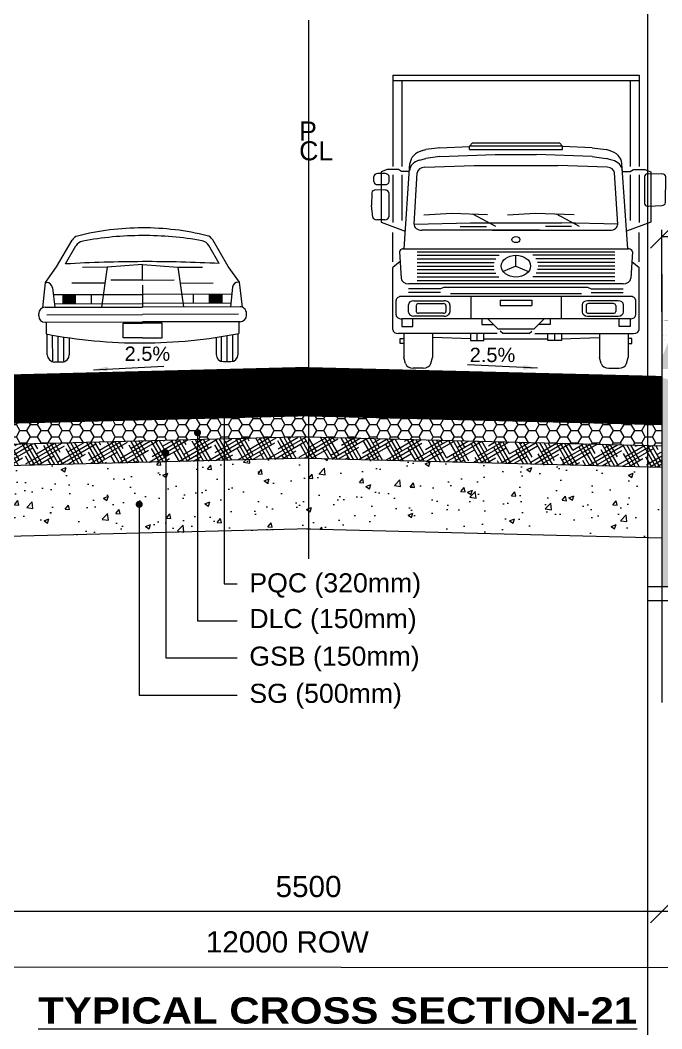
# Model space of a CAD drawing. Header units: inches. Extents: x 1863003 to 1881330, y 133141 to 515800.
# Drawn here: x 1871202 to 1875742, y 203038 to 210171 of the extents above; entities that cross this region are included whole.
import ezdxf

# ---------------------------------------------------------------- set-up
doc = ezdxf.new("R2010")
doc.units = ezdxf.units.IN
doc.header["$MEASUREMENT"] = 0
doc.linetypes.add('CENTERX2', pattern=[4, 2.5, -0.5, 0.5, -0.5])
doc.layers.get('0').update_dxf_attribs({"color": 4, "linetype": 'ELEC_LINE', "lineweight": 13})
doc.layers.get('Defpoints').update_dxf_attribs({"lineweight": 13})
for name, color, linetype, lineweight in [('DIM', 7, 'Continuous', 13), ('DIMEN', 7, 'Continuous', 13), ('HATCH', 252, 'Continuous', 13)]:
    doc.layers.add(name, color=color, linetype=linetype, lineweight=lineweight)
doc.styles.add('AB', font='ariblk.ttf')
doc.styles.add('ARIAL', font='arial.ttf')
doc.styles.get("Standard").update_dxf_attribs({"font": 'romans.shx'})
doc.linetypes.add('ELEC_LINE', pattern='A,12.7,-5.08,["EL",Standard,S=2.54,R=0,X=-2.54,Y=-1.27],-5.08', length=22.86)
doc.dimstyles.get("Standard").update_dxf_attribs({"dimtxt": 180, "dimasz": 160, "dimexe": 50, "dimexo": 50, "dimgap": 100, "dimtad": 1, "dimdec": 0, "dimzin": 0, "dimdsep": 46, "dimtxsty": 'ARIAL', "dimcen": 0.09, "dimclrd": 256, "dimclre": 256, "dimclrt": 256, "dimadec": 0, "dimazin": 0, "dimtm": 1e-09, "dimtfac": 1, "dimtdec": 0, "dimtofl": 0, "dimtmove": 0, "dimatfit": 3, "dimfxl": 0, "dimtolj": 1, "dimtzin": 0, "dimlwd": 9, "dimlwe": -1, "dimarcsym": 0})
pattern_1 = [(49.99999999999999, (849.9999999997672, -304553.1549302989), (358.6300913003767, -31.37606749129755), [37.5, -412.5]), (355, (849.9999999997672, -304553.1549302989), (-69.3756668065, 376.0960668500059), [30, -330]), (100.45144446, (879.8858404997671, -304555.7696022989), (289.254423363556, 344.7199954843147), [31.87009599999999, -350.5710559999998]), (46.18420000000001, (849.9999999997672, -304453.1549302989), (533.6206653357862, -82.75964039653827), [56.25, -618.75]), (96.63563549, (894.4683724997672, -304460.0515837988), (467.3309728371142, 487.0593003872752), [47.805171, -525.8568799999999]), (351.1841639899999, (849.9999999997672, -304453.1549302989), (467.3309725273866, 487.0593001349951), [45, -495.0000004999999]), (21, (899.9999999997672, -304478.1549302989), (298.4535260592309, -201.3094453326694), [37.5, -412.5]), (326.0000000000001, (899.9999999997672, -304478.1549302989), (121.6576659607909, 362.5750225234265), [30, -330]), (71.45144474, (924.8711269997672, -304494.9307172989), (420.1111883649855, 161.2655764031769), [31.870095, -350.571056]), (37.50000000000001, (849.9999999997672, -304553.1549302989), (6.079927658645334, 166.4469269156558), [0, -326, 0, -335, 0, -331.25]), (7.499999999999999, (849.9999999997672, -304553.1549302989), (131.5347687210743, 197.2058559411801), [0, -191, 0, -318.5, 0, -126.25]), (327.5, (738.4999999997672, -304553.1549302989), (266.9112180862045, -11.27743586718988), [0, -125, 0, -390, 0, -517.5]), (317.5, (688.4999999997672, -304553.1549302989), (291.5930846711931, 50.05249116615887), [0, -162.5, 0, -259, 0, -367.5])]
pattern_2 = [(29.99999999999999, (849.9999999997672, -304553.1549302989), (74.10254037844388, 71.65063509461096), [400, -200]), (120, (849.9999999997672, -304553.1549302989), (28.34936490538902, -99.10254037844388), [399.9999999999998, -199.9999999999999])]
pattern_3 = [(0, (849.9999999997672, -304553.1549302989), (75, 43.30127018922193), [50, -100]), (120, (849.9999999997672, -304553.1549302989), (-74.99999999999997, 43.30127018922194), [49.99999999999998, -99.99999999999996]), (59.99999999999999, (849.9999999997672, -304553.1549302989), (1.665334536937735e-14, 86.60254037844388), [-100, 50])]
pattern_4 = [(45, (849.9999999997672, -304553.1549302989), (-0.8838834764831844, 0.8838834764831844), [])]

# ---------------------------------------------------------------- blocks, each defined once
blk = doc.blocks.new('_Oblique')
at = {"color": 0, "linetype": 'ByBlock', "lineweight": -2}
blk.add_line((-0.5, -0.5), (0.5, 0.5), dxfattribs=at)
blk = doc.blocks.new('*D221')
at = {"layer": 'Defpoints', "color": 0, "ltscale": 0.02}
for p in [(1875742.303417261, 203866.8851794519), (1875742.303417261, 203866.8851794519), (1877042.303417261, 203866.8851794519)]:
    blk.add_point(p, dxfattribs=at)
at = {"layer": 'DIMEN', "lineweight": 9, "ltscale": 0.02}
blk.add_line((1877042.303417261, 203866.8851794519), (1875742.303417261, 203866.8851794519), dxfattribs=at)
at = {"layer": 'DIMEN', "lineweight": 9, "ltscale": 0.02, "xscale": 160, "yscale": 160, "zscale": 160, "rotation": 180}
blk.add_blockref('_Oblique', (1875742.303417261, 203866.8851794519), dxfattribs=at)
at = {"layer": 'DIMEN', "lineweight": 9, "ltscale": 0.02, "xscale": 160, "yscale": 160, "zscale": 160}
blk.add_blockref('_Oblique', (1877042.303417261, 203866.8851794519), dxfattribs=at)
at = {"layer": 'DIMEN', "ltscale": 0.02, "insert": (1876392.303417261, 204043.5222872282), "char_height": 150, "attachment_point": 5, "style": 'ARIAL'}
blk.add_mtext('\\A1;1300', dxfattribs=at)
blk = doc.blocks.new('*D222')
at = {"layer": 'Defpoints', "color": 0, "ltscale": 0.02}
for p in [(1870742.303417261, 203866.8851794519), (1870742.303417261, 203866.8851794519), (1875742.303417261, 203866.8851794519)]:
    blk.add_point(p, dxfattribs=at)
at = {"layer": 'DIMEN', "lineweight": 9, "ltscale": 0.02}
blk.add_line((1875742.303417261, 203866.8851794519), (1870742.303417261, 203866.8851794519), dxfattribs=at)
at = {"layer": 'DIMEN', "lineweight": 9, "ltscale": 0.02, "xscale": 160, "yscale": 160, "zscale": 160, "rotation": 180}
blk.add_blockref('_Oblique', (1870742.303417261, 203866.8851794519), dxfattribs=at)
at = {"layer": 'DIMEN', "lineweight": 9, "ltscale": 0.02, "xscale": 160, "yscale": 160, "zscale": 160}
blk.add_blockref('_Oblique', (1875742.303417261, 203866.8851794519), dxfattribs=at)
at = {"layer": 'DIMEN', "ltscale": 0.02, "insert": (1873242.303417261, 204043.4711276102), "char_height": 150, "attachment_point": 5, "style": 'ARIAL'}
blk.add_mtext('\\A1;5500', dxfattribs=at)
blk = doc.blocks.new('ca')
at = {"color": 8}
for p, q in [((-28.87392627767986, 25.61850738525391), (-23.64386951498454, 34.62560272216797)), ((28.87392986245686, 25.61850738525391), (23.64387309976155, 34.62560272216797)), ((-25.8452016072697, 26.62766265869141), (-22.36343586014118, 32.70442199707031)), ((25.84521282149944, 26.62766265869141), (22.36344707437092, 32.70442199707031)), ((-32.63588916830486, 20.39279174804688), (-28.87392627767986, 25.61850738525391)), ((-11.86808979086345, 25.45753479003906), (-20.18772327475017, 25.45753479003906)), ((-11.86808979086345, 25.45753479003906), (-13.80725299887126, 12.06492614746094)), ((-2.022308763116598e-06, 26.33292388916016), (-11.86808979086345, 25.45753479003906)), ((-2.022308763116598e-06, 26.33292388916016), (11.86810100503499, 25.45753479003906)), ((-2.022308763116598e-06, 21.14312744140625), (-2.022308763116598e-06, 26.33292388916016)), ((11.86810100503499, 25.45753479003906), (13.8072642130428, 12.06492614746094)), ((11.86810100503499, 25.45753479003906), (20.18772685952717, 25.45753479003906)), ((32.63589275308186, 20.39279174804688), (28.87392986245686, 25.61850738525391)), ((-33.57544910477009, 11.918701171875), (-32.63588916830486, 20.39279174804688)), ((-32.63588916830486, 20.39279174804688), (-32.28344928787556, 20.39279174804688)), ((-2.022308763116598e-06, 21.14312744140625), (-10.61702167562908, 21.14312744140625)), ((-2.022308763116598e-06, 21.14312744140625), (10.61703288980061, 21.14312744140625)), ((32.63589275308186, 20.39279174804688), (32.2834605021053, 20.39279174804688)), ((33.57545268966351, 11.918701171875), (32.63589275308186, 20.39279174804688)), ((-30.30240070389118, 18.62036895751953), (-29.57140552572673, 12.06492614746094)), ((-12.64239704184001, 20.10987854003906), (-23.75327503250446, 20.10987854003906)), ((-2.022308763116598e-06, 19.41312408447266), (-2.022308763116598e-06, 12.06492614746094)), ((12.64240825601155, 20.10987854003906), (23.75327861739788, 20.10987854003906)), ((30.30239665939007, 18.62036895751953), (29.57140911050374, 12.06492614746094)), ((-30.04683124588337, 16.3284912109375), (-2.022308763116598e-06, 16.3284912109375)), ((-26.75585376791423, 13.26463317871094), (-26.75585376791423, 16.3284912109375)), ((-22.56476032303181, 13.26463317871094), (-22.56476032303181, 16.3284912109375)), ((-17.18514453939861, 13.26463317871094), (-17.18514453939861, 16.3284912109375)), ((30.04684246011311, 16.3284912109375), (-2.022308763116598e-06, 16.3284912109375)), ((17.18514812417561, 13.26463317871094), (17.18514812417561, 16.3284912109375)), ((22.56477153726155, 13.26463317871094), (22.56477153726155, 16.3284912109375)), ((26.75585735269124, 13.26463317871094), (26.75585735269124, 16.3284912109375)), ((-32.79469501541462, 12.06492614746094), (-2.022308763116598e-06, 12.06492614746094)), ((-29.7051869588322, 13.26463317871094), (-2.022308763116598e-06, 13.26463317871094)), ((29.70519817300374, 13.26463317871094), (-2.022308763116598e-06, 13.26463317871094)), ((32.79470622964436, 12.06492614746094), (-2.022308763116598e-06, 12.06492614746094)), ((-34.95222675375408, 9.207511901855469), (-34.95222675375408, 9.907394409179688)), ((-32.79469501541462, 7.049980163574219), (-2.022308763116598e-06, 7.049980163574219)), ((-32.40735828451579, 7.049980163574219), (-32.40735828451579, 3.125236511230469)), ((-32.26056873373454, 9.557449340820312), (-2.022308763116598e-06, 9.557449340820312)), ((32.26057231856976, 9.557449340820312), (-2.022308763116598e-06, 9.557449340820312)), ((32.79470622964436, 7.049980163574219), (-2.022308763116598e-06, 7.049980163574219)), ((32.40736186935101, 7.049980163574219), (32.40736186935101, 3.125236511230469)), ((34.95223796792561, 9.207511901855469), (34.95223796792561, 9.907394409179688)), ((-6.595125313324388, 1.757362365722656), (-6.595125313324388, 6.686576843261719)), ((-6.595125313324388, 6.686576843261719), (-2.022308763116598e-06, 6.686576843261719)), ((6.595136527495924, 6.686576843261719), (-2.022308763116598e-06, 6.686576843261719)), ((6.595136527495924, 1.757362365722656), (6.595136527495924, 6.686576843261719)), ((-32.09418689779704, -3.909431457519531), (-32.09418689779704, 3.0645751953125)), ((-30.28335773519939, -6.264907836914062), (-30.28335773519939, 2.725761413574219)), ((-28.40287982986774, -6.346817016601562), (-28.40287982986774, 2.395401000976562)), ((-26.52240192459431, -6.264907836914062), (-26.52240192459431, 2.086807250976562)), ((-24.71157276205486, 1.810089111328125), (-24.71157276205486, -3.909431457519531)), ((-2.022308763116598e-06, 1.757362365722656), (-6.595125313324388, 1.757362365722656)), ((-2.022308763116598e-06, 1.757362365722656), (6.595136527495924, 1.757362365722656)), ((24.71157634683186, 1.810089111328125), (24.71157634683186, -3.909431457519531)), ((26.52241313882405, -6.264907836914062), (26.52241313882405, 2.086807250976562)), ((28.40289104409749, -6.346817016601562), (28.40289104409749, 2.395401000976562)), ((30.28336894942913, -6.264907836914062), (30.28336894942913, 2.725761413574219)), ((32.09419048257405, -3.909431457519531), (32.09419048257405, 3.0645751953125)), ((-27.14895832107868, -6.346817016601562), (-29.65680133871501, -6.346817016601562)), ((27.14896953530842, -6.346817016601562), (29.65681255294476, -6.346817016601562))]:
    blk.add_line(p, q, dxfattribs=at)
for centre, radius, start, end in [((-2.022308763116598e-06, -51.15877151489258), 89.84619140625, 90.00000250547792, 104.0557395141059), ((-2.022308763116598e-06, -51.15877151489258), 89.84619140625, 75.94426549587769, 90.00000250547792), ((-21.10853015951579, 33.15342712402344), 2.931763172149658, 104.0557395141059, 149.8579703914262), ((-19.49852191971149, 31.06292724609375), 3.301851511001587, 100.1964913884343, 150.1888247544409), ((-2.022308763116598e-06, -77.34341216087341), 113.4477920532226, 90.00000250547792, 100.1964913884343), ((-2.022308763116598e-06, -77.34341216087341), 113.4477920532226, 79.80350679128016, 90.00000250547792), ((19.49853313394124, 31.06292724609375), 3.301851511001587, 29.81117683935573, 79.80350679128016), ((21.1085337442928, 33.15342712402344), 2.931763172149658, 30.14203120414816, 75.94426549587769), ((-2.022308763116598e-06, -444.7755432128906), 472.1111755371094, 90.00000250547792, 93.13816024060277), ((-2.022308763116598e-06, -444.7755432128906), 472.1111755371094, 86.8618379397985, 90.00000250547792), ((-32.28344928787556, 18.39946746826172), 1.993328452110291, 6.362710959437382, 90.00000250547792), ((32.2834605021053, 18.39946746826172), 1.993328452110291, 90.00000250547792, 173.6372876464351), ((-32.79469501541462, 9.907394409179688), 2.157535076141357, 90.00000250547792, 180.0000050081001), ((32.79470622964436, 9.907394409179688), 2.157535076141357, 0, 90.00000250547792), ((-32.79469501541462, 9.207511901855469), 2.157535076141357, 180.0000050081001, 270.0000006830187), ((32.79470622964436, 9.207511901855469), 2.157535076141357, 270.0000006830187, 0), ((-2.022308763116598e-06, 169.5877685546875), 169.5877685546875, 258.9833153636083, 270.0000006830187), ((-2.022308763116598e-06, 169.5877685546875), 169.5877685546875, 270.0000006830187, 281.0166860022666), ((-29.65680133871501, -3.909431457519531), 2.437389612197876, 180.0000050081001, 270.0000006830187), ((-27.14895832107868, -3.909431457519531), 2.437389612197876, 270.0000006830187, 0), ((27.14896953530842, -3.909431457519531), 2.437389612197876, 180.0000050081001, 270.0000006830187), ((29.65681255294476, -3.909431457519531), 2.437389612197876, 270.0000006830187, 0)]:
    blk.add_arc(centre, radius, start, end, dxfattribs=at)
for points in [[(-22.56476032303181, 13.26463317871094), (-22.56476032303181, 16.3284912109375), (-26.75585376791423, 13.26463317871094), (-26.75585376791423, 16.3284912109375)], [(22.56477153726155, 13.26463317871094), (22.56477153726155, 16.3284912109375), (26.75585735269124, 13.26463317871094), (26.75585735269124, 16.3284912109375)]]:
    blk.add_solid(points, dxfattribs=at)
blk = doc.blocks.new('A$C9c4fc737')
at = {"color": 8, "linetype": 'Continuous'}
for p, q in [((10.81007140269503, 147.2526909448789), (134.6093052432407, 147.2526909448789)), ((10.81007140269503, 147.2526909448789), (10.81007140269503, 101.3151259922306)), ((134.6093052432407, 147.2526909448789), (134.6093052432407, 101.3151259922306)), ((10.81007140269503, 144.514640566078), (134.6093052432407, 144.514640566078)), ((15.30168826063164, 144.514640566078), (15.30168826063164, 101.3151259922306)), ((130.1176883853041, 144.514640566078), (130.1176883853041, 101.3151259922306)), ((49.37210274743848, 111.5411098843906), (50.79670752352104, 113.2288923030719)), ((96.04727389849722, 111.5411098843906), (49.37210274743848, 111.5411098843906)), ((49.37210274743848, 109.8533274657675), (49.37210274743848, 111.5411098843906)), ((50.79670752352104, 113.2288923030719), (94.62266912241466, 113.2288923030719)), ((94.62266912241466, 113.2288923030719), (96.04727389849722, 111.5411098843906)), ((96.04727389849722, 109.8533274657675), (96.04727389849722, 111.5411098843906)), ((25.80307572381571, 109.3900817960384), (27.35668485541828, 109.827034364338)), ((34.43398321326822, 110.7369727246114), (27.35668485541828, 109.827034364338)), ((34.43398321326822, 110.7369727246114), (49.37210274743848, 111.3052707503666)), ((34.43398321326822, 106.3074698892306), (62.33875959576108, 107.3690646428731)), ((49.37210274743848, 109.8533274657675), (96.04727389849722, 109.8533274657675)), ((62.33875959576108, 107.3690646428731), (83.08061705017462, 107.3690646428731)), ((110.9853934326675, 106.3074698892306), (83.08061705017462, 107.3690646428731)), ((110.9853934326675, 110.7369727246114), (96.04727389849722, 111.3052707503666)), ((110.9853934326675, 110.7369727246114), (118.0626917905174, 109.827034364338)), ((119.61630092212, 109.3900817960384), (118.0626917905174, 109.827034364338)), ((16.43742453190498, 59.91248832049314), (19.42990541039035, 102.8634112855652)), ((24.28094782587141, 104.5324804893462), (27.35668485541828, 105.397531528899)), ((26.83855356904678, 100.9396588809323), (51.62170779658481, 101.9094344811165)), ((34.43398321326822, 106.3074698892306), (27.35668485541828, 105.397531528899)), ((51.62170779658481, 101.9094344811165), (93.79766884911805, 101.9094344811165)), ((118.5808230768889, 100.9396588809323), (93.79766884911805, 101.9094344811165)), ((110.9853934326675, 106.3074698892306), (118.0626917905174, 105.397531528899)), ((121.1384288200643, 104.5324804893462), (118.0626917905174, 105.397531528899)), ((128.9819521140307, 59.91248832049314), (125.9894712353125, 102.8634112855652)), ((6.952321232063696, 97.76593348762253), (3.229055353207514, 97.76593348762253)), ((7.944666502531618, 99.78624497377314), (4.911538634914905, 98.57299382670317)), ((4.911538634914905, 98.57299382670317), (4.911538634914905, 73.39803252520505)), ((13.60650518885814, 99.78624497377314), (7.944666502531618, 99.78624497377314)), ((10.81007140269503, 97.14353605674114), (10.81007140269503, 73.11245732830139)), ((15.22417338495143, 98.74541201052489), (13.60650518885814, 99.78624497377314)), ((19.14299576473422, 98.74541201052489), (15.22417338495143, 98.74541201052489)), ((15.30168826063164, 97.14353605674114), (15.30168826063164, 74.19216890487587)), ((21.52414408815093, 72.39246372279013), (23.11087843985297, 98.12731148838066)), ((123.8952325577848, 72.39246372279013), (122.3084982060827, 98.12731148838066)), ((126.2763808809686, 98.74541201052489), (130.1952032609843, 98.74541201052489)), ((130.1176883853041, 97.14353605674114), (130.1176883853041, 74.19216890487587)), ((130.1952032609843, 98.74541201052489), (131.8128714570776, 99.78624497377314)), ((131.8128714570776, 99.78624497377314), (137.4747101434041, 99.78624497377314)), ((134.6093052432407, 97.14353605674114), (134.6093052432407, 73.11245732830139)), ((137.4747101434041, 99.78624497377314), (140.5078380110208, 98.57299382670317)), ((139.3317480962723, 97.75002095242962), (146.1434926723596, 97.58522068039747)), ((140.5078380110208, 98.57299382670317), (140.5078380110208, 73.39803252520505)), ((1.260551386745647, 93.71527845913079), (1.260551386745647, 96.28955551289255)), ((3.229055353207514, 92.2389004844008), (6.952321232063696, 92.2389004844008)), ((8.920825198292732, 93.71527845913079), (8.920825198292732, 96.28955551289255)), ((137.2997770148795, 96.27441052539507), (137.2997770148795, 82.8046028696117)), ((147.8633633202408, 83.18633028503973), (148.0484157337341, 96.09373613906791)), ((0.2822680084500462, 88.11550049768994), (0, 81.6939033070812)), ((6.885636833729222, 89.48991626466159), (2.279984229011461, 89.54305841011228)), ((8.823859706986696, 88.01371297822334), (8.823859706986696, 76.04331767233089)), ((0.7474576199892908, 75.90110675262986), (0, 81.6939033070812)), ((139.4252597675659, 81.33292674750555), (146.051951929694, 81.73052827722859)), ((40.45865266723558, 77.68533015169669), (26.34564223280177, 76.88612957298756)), ((58.4318889528513, 77.0992463597795), (40.45865266723558, 77.68533015169669)), ((62.54096812033094, 71.12318662443431), (51.01508222310804, 77.34109875315335)), ((82.51802576519549, 77.68533015169669), (68.4050153309945, 76.88612957298756)), ((102.0383846617769, 77.04879670945229), (82.51802576519549, 77.68533015169669)), ((104.6003412182909, 71.12318662443431), (93.07445532130077, 77.34109875315335)), ((6.855355740757659, 74.5669396976009), (2.706808069488034, 74.5669396976009)), ((4.911538634914905, 73.39803252520505), (17.06051128986292, 68.85562026500702)), ((21.52414408815093, 72.39246372279013), (49.80183107615449, 72.94306334503926)), ((44.74661796330474, 71.12318662443431), (57.89017205638811, 71.12318662443431)), ((49.80183107615449, 72.94306334503926), (95.61754556978121, 72.94306334503926)), ((100.672758682631, 71.12318662443431), (87.52920458931476, 71.12318662443431)), ((123.8952325577848, 72.39246372279013), (95.61754556978121, 72.94306334503926)), ((140.5078380110208, 73.39803252520505), (128.3588653560728, 68.85562026500702)), ((10.81007140269503, 53.40037574415328), (10.81007140269503, 68.16311544529162)), ((84.58169729192741, 69.30330990388757), (25.45694932248443, 69.30330990388757)), ((60.83767935400829, 69.30330990388757), (119.9624273234513, 69.30330990388757)), ((134.6093052432407, 53.40037574415328), (134.6093052432407, 68.16311544529162)), ((14.1265368165914, 58.36804228380788), (14.94026613910682, 45.14494079392171)), ((16.09294749516994, 59.91248832049314), (129.3264291507658, 59.91248832049314)), ((23.01603383524343, 58.50492512102937), (122.4033428104594, 58.50492512102937)), ((23.01603383524343, 56.70389381982386), (64.2195695808623, 56.70389381982386)), ((72.70968832285143, 51.27113444113638), (72.70968832285143, 56.78345282335067)), ((122.4033428104594, 56.70389381982386), (81.1998070650734, 56.70389381982386)), ((131.2928398293443, 58.36804228380788), (130.4791105068289, 45.14494079392171)), ((14.42386939167045, 53.53638793766731), (10.81007140269503, 50.56138734007254)), ((23.01603383524343, 54.90286251861835), (62.65458538127132, 54.90286251861835)), ((23.01603383524343, 53.10183121741284), (61.81956115923822, 53.10183121741284)), ((23.01603383524343, 51.30079991614912), (61.54942669160664, 51.30079991614912)), ((72.70968832285143, 51.27113444113638), (66.34461131924763, 48.51497525000013)), ((72.70968832285143, 51.27113444113638), (79.07476532668807, 48.51497525000013)), ((122.4033428104594, 54.90286251861835), (82.76479126466438, 54.90286251861835)), ((122.4033428104594, 53.10183121741284), (83.59981548669748, 53.10183121741284)), ((122.4033428104594, 51.30079991614912), (83.86994995432906, 51.30079991614912)), ((130.9955072542652, 53.53638793766731), (134.6093052432407, 50.56138734007254)), ((10.81007140269503, 19.41215215518605), (10.81007140269503, 50.56138734007254)), ((23.01603383524343, 49.4997686149436), (61.80213106749579, 49.4997686149436)), ((23.01603383524343, 47.69873731373809), (62.61687075579539, 47.69873731373809)), ((23.01603383524343, 45.89770601253258), (64.1527073616162, 45.89770601253258)), ((122.4033428104594, 45.89770601253258), (81.26666928408667, 45.89770601253258)), ((122.4033428104594, 47.69873731373809), (82.80250589014031, 47.69873731373809)), ((122.4033428104594, 49.4997686149436), (83.6172455784399, 49.4997686149436)), ((134.6093052432407, 19.41215215518605), (134.6093052432407, 50.56138734007254)), ((126.5462891496718, 42.32832096831407), (18.87308749626391, 42.32832096831407)), ((23.01603383524343, 44.09667471132707), (122.4033428104594, 44.09667471132707)), ((36.73949882644229, 40.76687734609004), (34.84683989058249, 39.77323140465887)), ((36.73949882644229, 40.76687734609004), (108.6798778192606, 40.76687734609004)), ((108.6798778192606, 40.76687734609004), (110.5725367553532, 39.77323140465887)), ((130.1500066772569, 36.08254647935973), (15.2693699686788, 36.08254647935973)), ((34.84683989058249, 39.77323140465887), (18.75923893414438, 39.77323140465887)), ((34.84683989058249, 37.9278889420093), (18.75923893414438, 37.9278889420093)), ((39.78912425111048, 37.50204068142921), (105.6302523948252, 37.50204068142921)), ((49.98811137885787, 36.08254647935973), (49.98811137885787, 24.72659286309499)), ((95.43126526707783, 36.08254647935973), (95.43126526707783, 24.72659286309499)), ((110.5725367553532, 39.77323140465887), (126.6601377117913, 39.77323140465887)), ((110.5725367553532, 37.9278889420093), (126.6601377117913, 37.9278889420093)), ((12.51346444524825, 26.79352200578433), (12.51346444524825, 34.01561733672861)), ((18.60797379491851, 28.1803650741349), (18.60797379491851, 31.82522433414124)), ((21.36387931858189, 33.89215347677236), (36.6879188392777, 33.89215347677236)), ((22.54498166893609, 31.52994877216406), (22.54498166893609, 28.47564063605387)), ((23.72608400485478, 32.41577552404488), (36.29421808989719, 32.41577552404488)), ((37.47532042581588, 31.52994877216406), (37.47532042581588, 28.47564063605387)), ((39.44382436270826, 31.82522433414124), (39.44382436270826, 28.1803650741349)), ((64.75085108005442, 34.09525459655561), (64.75085108005442, 31.5401650328422)), ((64.75085108005442, 34.09525459655561), (80.66852556588128, 34.09525459655561)), ((64.75085108005442, 31.5401650328422), (80.66852556588128, 31.5401650328422)), ((80.66852556588128, 34.09525459655561), (80.66852556588128, 31.5401650328422)), ((105.9755522829946, 31.82522433414124), (105.9755522829946, 28.1803650741349)), ((107.9440562201198, 31.52994877216406), (107.9440562201198, 28.47564063605387)), ((124.0554973273538, 33.89215347677236), (108.731457806658, 33.89215347677236)), ((121.6932926410809, 32.41577552404488), (109.1251585558057, 32.41577552404488)), ((122.8743949769996, 31.52994877216406), (122.8743949769996, 28.47564063605387)), ((126.8114028510172, 28.1803650741349), (126.8114028510172, 31.82522433414124)), ((132.9059122006875, 26.79352200578433), (132.9059122006875, 34.01561733672861)), ((36.6879188392777, 26.11343593144557), (21.36387931858189, 26.11343593144557)), ((36.29421808989719, 27.58981388423126), (23.72608400485478, 27.58981388423126)), ((108.731457806658, 26.11343593144557), (124.0554973273538, 26.11343593144557)), ((109.1251585558057, 27.58981388423126), (121.6932926410809, 27.58981388423126)), ((130.1500066772569, 24.72659286309499), (15.2693699686788, 24.72659286309499)), ((15.2693699686788, 24.72659286309499), (15.2693699686788, 20.89395851764129)), ((15.2693699686788, 20.89395851764129), (20.84116376377642, 20.89395851764129)), ((20.84116376377642, 20.89395851764129), (20.84116376377642, 24.72659286309499)), ((55.47682229336351, 24.72659286309499), (55.47682229336351, 21.88760445907246)), ((55.47682229336351, 21.88760445907246), (61.42517894948833, 21.88760445907246)), ((58.50507659092546, 24.72659286309499), (63.61525571835227, 19.75836315599736)), ((86.91430005477741, 24.72659286309499), (81.80412092758343, 19.75836315599736)), ((89.94255435257219, 21.88760445907246), (83.99419769644737, 21.88760445907246)), ((89.94255435257219, 24.72659286309499), (89.94255435257219, 21.88760445907246)), ((124.5782128821593, 20.89395851764129), (124.5782128821593, 24.72659286309499)), ((130.1500066772569, 20.89395851764129), (124.5782128821593, 20.89395851764129)), ((130.1500066772569, 24.72659286309499), (130.1500066772569, 20.89395851764129)), ((63.23672393104061, 17.34522301255492), (13.56597692635842, 17.34522301255492)), ((16.29878231720068, 17.34522301255492), (16.29878231720068, 5.279522295284551)), ((30.68299023108557, 17.34522301255492), (30.68299023108557, 5.279522295284551)), ((49.79884548531845, 14.64818402868696), (30.87225612485781, 15.35793112969259)), ((49.79884548531845, 17.34522301255492), (49.79884548531845, 13.93843692768132)), ((53.20563157019205, 13.93843692768132), (53.20563157019205, 17.34522301255492)), ((56.61241765506566, 13.93843692768132), (56.61241765506566, 17.34522301255492)), ((63.61525571835227, 19.75836315599736), (81.80412092758343, 19.75836315599736)), ((66.09734272304922, 17.34522301255492), (64.79634029022418, 18.61008648894494)), ((79.32203392288648, 17.34522301255492), (66.09734272304922, 17.34522301255492)), ((79.32203392288648, 17.34522301255492), (80.62303635571152, 18.61008648894494)), ((82.18265271466225, 17.34522301255492), (131.8533997195773, 17.34522301255492)), ((88.80695899087004, 13.93843692768132), (88.80695899087004, 17.34522301255492)), ((92.21374507574365, 13.93843692768132), (92.21374507574365, 17.34522301255492)), ((95.62053116061725, 17.34522301255492), (95.62053116061725, 13.93843692768132)), ((95.62053116061725, 14.64818402868696), (114.5471205210779, 15.35793112969259)), ((114.7363864146173, 17.34522301255492), (114.7363864146173, 5.279522295284551)), ((129.120594328735, 17.34522301255492), (129.120594328735, 5.279522295284551)), ((14.51846541743726, 12.32884671847569), (14.51846541743726, 14.95200559473597)), ((14.51846541743726, 14.95200559473597), (16.29878231720068, 14.95200559473597)), ((16.29878231720068, 12.32884671847569), (14.51846541743726, 12.32884671847569)), ((49.79884548531845, 13.93843692768132), (56.61241765506566, 13.93843692768132)), ((56.61241765506566, 14.64818402868696), (88.80695899087004, 14.64818402868696)), ((95.62053116061725, 13.93843692768132), (88.80695899087004, 13.93843692768132)), ((130.9009112284984, 14.95200559473597), (129.120594328735, 14.95200559473597)), ((129.120594328735, 12.32884671847569), (130.9009112284984, 12.32884671847569)), ((130.9009112284984, 12.32884671847569), (130.9009112284984, 14.95200559473597)), ((17.13803700078279, 2.335416865476873), (16.29878231720068, 5.279522295284551)), ((29.84373554773629, 2.335416865476873), (30.68299023108557, 5.279522295284551)), ((115.5756410981994, 2.335416865476873), (114.7363864146173, 5.279522295284551)), ((128.2813396451529, 2.335416865476873), (129.120594328735, 5.279522295284551)), ((25.99373464658856, 0), (20.98803790193051, 0)), ((119.4256419993471, 0), (124.4313387440052, 0))]:
    blk.add_line(p, q, dxfattribs=at)
for centre, major_axis, ratio, start_param, end_param in [((29.25901510962285, 102.478203024657), (9.842519685239607, 8.685140878007128e-10), 0.7499999999976008, 1.929566996875606, 3.089386062538172), ((116.1603615363128, 102.478203024657), (-9.842519684983525, 1.044730263928248e-10), 0.7500000000071224, 3.193799244538609, 4.353618310236004), ((27.04569937568158, 99.00297738978406), (7.874015865556987, 4.652433814187923e-10), 0.749999999989869, 1.929566996891334, 3.089386062563803), ((118.3736772702541, 99.00297738978406), (7.874015865300907, 2.987938476012848e-10), 0.7500000000017711, 0.0522065908974827, 1.212025656613489), ((3.229055353207514, 96.28955551289255), (1.968503966461868, 1.285005698369486e-10), 0.749999999940861, 1.570796326745938, 3.141592653502755), ((6.952321232063696, 96.28955551289255), (1.968503966229037, 2.706370932071493e-10), 0.7500000000295695, -1.833113660865138e-10, 1.570796326691784), ((27.04368367418647, 97.99091361893807), (-3.937007932723968, 2.312929198222416e-10), 0.7500000000002759, -1.51866967777492, -0.04620985496934704), ((118.3756929717492, 97.99091361893807), (3.937007932723968, 2.312929198222416e-10), 0.7500000000002759, 0.04620985496934704, 1.51866967777492), ((139.2682809811085, 96.27441052539507), (1.968503966229037, 2.497819467660958e-10), 0.7500000000498698, 1.538549444250816, 3.141592653420608), ((146.0800255571958, 96.10961025336292), (1.968503966183297, 2.493730358322635e-11), 0.7500000000660637, -0.01075227378542487, 1.538549444454071), ((3.229055353207514, 93.71527845913079), (-1.968503966461867, 1.285010069326342e-10), 0.749999999940861, 8.703793241693347e-11, 1.570796326843855), ((6.952321232063696, 93.71527845913079), (-1.968503966229037, 2.706379673985203e-10), 0.7500000000295695, 1.570796326898009, 3.141592653773105), ((2.249703136039898, 88.06685512361582), (-1.968503966359715, 8.40328508991271e-12), 0.750000000003175, 4.697005578532028, 6.250230209543837), ((6.855355740757659, 88.01371297822334), (1.968503966229036, 1.260290043539562e-11), 0.7500000000233307, -8.536282791737904e-12, 1.55541292493321), ((139.2682809811085, 82.8046028696117), (-1.968503966229037, 3.625980915698539e-10), 0.7500000000340206, 2.455997627492934e-10, 1.650626312817779), ((145.8949731434695, 83.20220439933473), (-1.968503966415619, 5.900497841098077e-11), 0.749999999960756, 1.65062631257587, 3.130840379860985), ((6.855355740757659, 76.04331767233089), (-1.968503966229037, 2.706379673985203e-10), 0.7500000000295695, 1.570796326898009, 3.141592653773105), ((2.706808069488034, 76.04331767233089), (-1.968503966271369, 1.554073060315424e-10), 0.7500000000134409, 0.09647377531102164, 1.570796326854107), ((25.45694932248443, 72.25606585340574), (-3.937007932715591, 4.113186456186132e-10), 0.7499999999952969, -0.0462098548890495, 1.570796326873253), ((119.9624273234513, 72.25606585340574), (3.937007932493279, 1.217947525238363e-11), 0.7500000000376474, 4.71238898038237, 6.329395162203811), ((72.70968832285143, 64.59174372506095), (-1.996488246135414, 7.963933390907697e-11), 0.7499999999416898, 3.141592653642979, 9.424777960822565), ((16.09294749516994, 58.43611034576315), (-1.968503966311554, 7.931594072135041e-11), 0.7499999999981304, -1.570796326764677, 0.04612111607132863), ((129.3264291507658, 58.43611034576315), (1.968503966311554, 7.931637781703598e-11), 0.7499999999981303, -0.04612111607132863, 1.570796326764677), ((18.87308749626391, 45.28107691783225), (3.937007932612698, 2.218595207314196e-10), 0.750000000014898, 3.187713769531352, 4.712388980342426), ((126.5462891496718, 45.28107691783225), (-3.937007932612698, 2.218595207314196e-10), 0.750000000014898, 1.570796326837161, 3.095471537648233), ((15.2693699686788, 34.01561733672861), (-2.755905523430556, 1.92061759289608e-10), 0.7500000000211212, -1.570796326742628, 9.29212262690271e-11), ((130.1500066772569, 34.01561733672861), (2.755905523430556, 1.920617592896081e-10), 0.7500000000211212, -9.29212262690271e-11, 1.570796326742629), ((21.36387931858189, 31.82522433414124), (2.755905523663387, 2.070767827158106e-10), 0.7499999999577579, 1.570796326738543, 3.141592653489607), ((23.72608400485478, 31.52994877216406), (-1.181102335918695, 8.643329318177971e-11), 0.7499999999507175, -1.570796326740012, 9.757350483141636e-11), ((36.29421808989719, 31.52994877216406), (1.181102335918695, 8.643276866697656e-11), 0.7499999999507176, -9.757283869760158e-11, 1.570796326740012), ((36.6879188392777, 31.82522433414124), (2.755905523430556, 1.920617592896081e-10), 0.7500000000211212, -9.29212262690271e-11, 1.570796326742629), ((108.731457806658, 31.82522433414124), (2.755905523663387, 2.070767827158106e-10), 0.7499999999577579, 1.570796326738543, 3.141592653489607), ((109.1251585558057, 31.52994877216406), (1.181102335685864, 7.88954909307304e-11), 0.7500000000985649, 1.570796326744798, 3.141592653500728), ((121.6932926410809, 31.52994877216406), (-1.181102335918695, 4.780339471246399e-10), 0.7499999999507175, 3.141592654129441, 4.712388980688242), ((124.0554973273538, 31.82522433414124), (-2.755905523663387, 2.070761707818574e-10), 0.7499999999577578, 3.141592653689979, 4.712388980441044), ((15.2693699686788, 26.79352200578433), (2.755905523430556, 2.471713072433679e-10), 0.7500000000422421, 3.141592653470209, 4.712388980317423), ((21.36387931858189, 28.1803650741349), (-2.755905523663387, 1.51967234757395e-10), 0.7499999999788789, 7.352318753817144e-11, 1.570796326836253), ((23.72608400485478, 28.47564063605387), (1.181102335918694, 2.194790955646965e-10), 0.7499999999014352, 3.141592653342025, 4.71238898024532), ((36.29421808989719, 28.47564063605387), (-1.181102335918695, 2.194790955646966e-10), 0.7499999999014348, 1.570796326934266, 3.14159265383756), ((36.6879188392777, 28.1803650741349), (-2.755905523430556, 2.471713072433679e-10), 0.7500000000422421, 1.570796326862162, 3.141592653709377), ((108.731457806658, 28.1803650741349), (-2.755905523663387, 1.51967234757395e-10), 0.7499999999788789, 7.352318753817144e-11, 1.570796326836253), ((109.1251585558057, 28.47564063605387), (1.181102335685864, 5.415019381187713e-11), 0.7500000000492826, 3.141592653528663, 4.712388980350305), ((121.6932926410809, 28.47564063605387), (1.181102335918695, 3.449876202269198e-10), 0.7499999999014351, 4.712388980165622, 6.283185306790133), ((124.0554973273538, 28.1803650741349), (2.755905523663387, 1.51967234757395e-10), 0.7499999999788789, 4.712388980343333, 6.283185307106063), ((130.1500066772569, 26.79352200578433), (-2.755905523430556, 2.471713072433679e-10), 0.7500000000422421, 1.570796326862162, 3.141592653709377), ((13.56597692635842, 19.41215215518605), (-2.755905523663387, 2.070761707818574e-10), 0.7499999999577578, 1.001854155191495e-10, 1.570796326851251), ((131.8533997195773, 19.41215215518605), (2.755905523663387, 2.070767827158106e-10), 0.7499999999577579, 4.712388980328336, 6.283185307079401), ((20.98803790193051, 2.952755949518178), (-3.937007932812566, 1.456588815042779e-10), 0.7499999999768232, 0.2106260617996123, 1.570796326822644), ((25.99373464658856, 2.952755949518178), (3.937007932812566, 1.45659755695649e-10), 0.7499999999768232, 4.712388980356941, 6.072559245379972), ((119.4256419993471, 2.952755949518178), (-3.937007932812566, 1.456588815042779e-10), 0.7499999999768232, 0.2106260617996123, 1.570796326822644), ((124.4313387440052, 2.952755949518178), (3.937007932812566, 1.45659755695649e-10), 0.7499999999768232, 4.712388980356941, 6.072559245379972)]:
    blk.add_ellipse(centre, major_axis=major_axis, ratio=ratio, start_param=start_param, end_param=end_param, dxfattribs=at)
blk.add_ellipse((72.70968832285143, 51.27113444113638), major_axis=(7.349757843185215, 3.855910155033785e-11), ratio=0.749999999976241, dxfattribs=at)
blk = doc.blocks.new('*D225')
at = {"layer": 'Defpoints', "color": 0, "ltscale": 0.02}
for p in [(1867442.30341726, 203702.1037943524), (1878742.303417261, 203694.5508214991), (1878742.153301422, 203469.9625680212)]:
    blk.add_point(p, dxfattribs=at)
at = {"layer": 'DIMEN', "ltscale": 0.02}
for p, q in [((1867442.269997034, 203652.1038055216), (1867442.119881195, 203427.5155520437)), ((1878742.269997034, 203644.5508326682), (1878742.119881195, 203419.9625791904))]:
    blk.add_line(p, q, dxfattribs=at)
at = {"layer": 'DIMEN', "lineweight": 9, "ltscale": 0.02}
blk.add_line((1867442.153301421, 203477.5155408746), (1878742.153301422, 203469.9625680212), dxfattribs=at)
at = {"layer": 'DIMEN', "lineweight": 9, "ltscale": 0.02, "xscale": 160, "yscale": 160, "zscale": 160}
for p, rotation in [((1867442.153301421, 203477.5155408746), 179.9617032386878), ((1878742.153301422, 203469.9625680212), 359.9617032386878)]:
    blk.add_blockref('_Oblique', p, dxfattribs=dict(at, rotation=rotation))
at = {"layer": 'DIMEN', "ltscale": 0.02, "insert": (1873092.272016175, 203651.3481552916), "char_height": 150, "attachment_point": 5, "rotation": 359.9617032386878, "style": 'ARIAL'}
blk.add_mtext('\\A1;12000 ROW', dxfattribs=at)
blk = doc.blocks.new('*D356')
at = {"layer": 'Defpoints', "color": 0, "ltscale": 0.02}
for p in [(1875742.274070687, 208638.4459705817), (1875742.274070687, 208537.7963544211), (1877542.274070687, 208537.7963544211)]:
    blk.add_point(p, dxfattribs=at)
at = {"layer": 'DIMEN', "ltscale": 0.02}
for p, q in [((1875742.274070687, 208587.7963544211), (1875742.274070687, 208688.4459705817)), ((1877542.274070687, 208587.7963544211), (1877542.274070687, 208688.4459705817))]:
    blk.add_line(p, q, dxfattribs=at)
at = {"layer": 'DIMEN', "lineweight": 9, "ltscale": 0.02}
blk.add_line((1877542.274070687, 208638.4459705817), (1875742.274070687, 208638.4459705817), dxfattribs=at)
at = {"layer": 'DIMEN', "lineweight": 9, "ltscale": 0.02, "xscale": 160, "yscale": 160, "zscale": 160, "rotation": 180}
blk.add_blockref('_Oblique', (1875742.274070687, 208638.4459705817), dxfattribs=at)
at = {"layer": 'DIMEN', "lineweight": 9, "ltscale": 0.02, "xscale": 160, "yscale": 160, "zscale": 160}
blk.add_blockref('_Oblique', (1877542.274070687, 208638.4459705817), dxfattribs=at)
at = {"layer": 'DIMEN', "ltscale": 0.02, "insert": (1876642.274070687, 208815.03191874), "char_height": 150, "attachment_point": 5, "style": 'ARIAL'}
blk.add_mtext('\\A1;1800', dxfattribs=at)

msp = doc.modelspace()

# ---------------------------------------------------------------- hatches: boundary and pattern name
at = {"layer": 'DIM', "linetype": 'Continuous'}
h = msp.add_hatch(dxfattribs=at)
h.set_pattern_fill('AR-SAND')
h.set_pattern_definition([(37.50000000000001, (1949.999999999302, -304269.1768586372), (-1.600031295984046, 48.94132373293424), [0, -38.608, 0, -43.18, 0, -41.275]), (7.499999999999999, (1949.999999999302, -304269.1768586372), (44.95232831380027, 71.68251005683543), [0, -20.828, 0, -34.798, 0, -13.335]), (327.5, (1918.757999999216, -304269.1768586372), (79.0992370241458, 0.1437184678545762), [0, -12.7, 0, -45.72, 0, -59.69]), (317.5, (1918.757999999216, -304269.1768586372), (76.35564524722972, 22.29293232572163), [0, -6.35, 0, -29.972, 0, -34.29])])
h.paths.add_polyline_path([(1877542.274070687, 207992.4606887244), (1877542.274070687, 207902.4606887244), (1875742.303417261, 207902.4606887245), (1875742.274070687, 207992.4606887244)])
h = msp.add_hatch(dxfattribs=at)
h.set_pattern_fill('AR-CONC', scale=10)
h.set_pattern_definition([(49.99999999999999, (0, -228361.0535895796), (71.72601826007535, -6.275213498259511), [7.5, -82.5]), (355, (0, -228361.0535895796), (-13.8751333613, 75.21921337000119), [6, -66]), (100.45144446, (5.9771681, -228361.5765239797), (57.8508846727112, 68.94399909686294), [6.374019199999998, -70.11421119999997]), (46.18420000000001, (0, -228341.0535895796), (106.7241330671572, -16.55192807930765), [11.25, -123.75]), (96.63563549, (8.8936745, -228342.4329202797), (93.46619456742283, 97.41186007745505), [9.5610342, -105.171376]), (351.1841639899999, (0, -228341.0535895796), (93.46619450547732, 97.41186002699902), [9, -99.0000001]), (21, (10, -228346.0535895796), (59.69070521184616, -40.26188906653388), [7.5, -82.5]), (326.0000000000001, (10, -228346.0535895796), (24.33153319215817, 72.5150045046853), [6, -66]), (71.45144474, (14.9742254, -228349.4087469796), (84.02223767299711, 32.25311528063538), [6.374019000000001, -70.1142112]), (37.50000000000001, (0, -228361.0535895796), (1.215985531729067, 33.28938538313115), [0, -65.19999999999999, 0, -67, 0, -66.25]), (7.499999999999999, (0, -228361.0535895796), (26.30695374421486, 39.44117118823603), [0, -38.2, 0, -63.7, 0, -25.25]), (327.5, (-22.3, -228361.0535895796), (53.3822436172409, -2.255487173437976), [0, -25, 0, -78, 0, -103.5]), (317.5, (-32.3, -228361.0535895796), (58.31861693423862, 10.01049823323177), [0, -32.5, 0, -51.8, 0, -73.5])])
edge = h.paths.add_edge_path()
edge.add_arc((1877209.649685939, 207858.309436673), 182.7594924258065, 166.0201188882999, 203.6998144574025, ccw=False)
edge.add_line((1877032.303417261, 207902.4606887245), (1875792.303417261, 207902.4606887245))
edge.add_arc((1881722.129583455, 205312.0672439504), 6470.933206270354, 156.4023035529412, 157.5338840571957)
edge.add_line((1875742.303417261, 207784.8502069516), (1875742.303417261, 207704.9242502759))
edge.add_line((1875742.303417261, 207704.9242502759), (1876792.303417261, 207704.9242502759))
edge.add_line((1876792.303417261, 207704.9242502759), (1876792.303417261, 206415.3121545691))
edge.add_line((1876792.303417261, 206415.3121545691), (1875992.303417261, 206415.3121545691))
edge.add_line((1875992.303417261, 206415.3121545691), (1875992.303417261, 207556.6142322207))
edge.add_line((1875992.303417261, 207556.6142322207), (1875742.303417261, 207644.8502069516))
edge.add_line((1875742.303417261, 207644.8502069516), (1875742.303417261, 206165.3121545691))
edge.add_line((1875742.303417261, 206165.3121545691), (1877042.303417261, 206165.3121545691))
edge.add_line((1877042.303417261, 206165.3121545691), (1877042.303417261, 207784.8502069516))
at = {"layer": 'DIM', "linetype": 'Continuous', "ltscale": 0.02}
h = msp.add_hatch(dxfattribs=at)
h.set_pattern_fill('HONEY', color=31, scale=400, style=0)
h.set_pattern_definition(pattern_3)
h.paths.add_polyline_path([(1870742.332763834, 207310.9969963138), (1870742.332763834, 207160.9500930994), (1873242.303417261, 207223.4730528769), (1873242.303417261, 207373.5199560912)])
h = msp.add_hatch(dxfattribs=at)
h.set_pattern_fill('HONEY', color=31, scale=400, style=0)
h.set_pattern_definition(pattern_3)
h.paths.add_polyline_path([(1875742.274070686, 207160.9500930996), (1875742.274070687, 207310.9969963138), (1873242.303417261, 207373.5199560912), (1873242.303417261, 207223.4730528769)])
h = msp.add_hatch(dxfattribs=at)
h.set_pattern_fill('HOUND', color=130, scale=400, angle=30, style=0)
h.set_pattern_definition(pattern_2)
h.paths.add_polyline_path([(1870742.332763835, 207160.9500930996), (1870742.332763835, 207010.9031898853), (1873242.303417261, 207073.4261496626), (1873242.303417261, 207223.4730528769)])
h = msp.add_hatch(dxfattribs=at)
h.set_pattern_fill('HOUND', color=130, scale=400, angle=30, style=0)
h.set_pattern_definition(pattern_2)
h.paths.add_polyline_path([(1875742.274070686, 207010.9031898851), (1875742.274070687, 207160.9500930993), (1873242.303417261, 207223.4730528769), (1873242.303417261, 207073.4261496626)])
h = msp.add_hatch(dxfattribs=at)
h.set_pattern_fill('AR-CONC', scale=50, style=0)
h.set_pattern_definition(pattern_1)
h.paths.add_polyline_path([(1870742.332763835, 207010.9031898853), (1870742.332763834, 206510.7468458377), (1873242.303417261, 206573.269805615), (1873242.303417261, 207073.4261496626)])
h = msp.add_hatch(dxfattribs=at)
h.set_pattern_fill('AR-CONC', scale=50, style=0)
h.set_pattern_definition(pattern_1)
h.paths.add_polyline_path([(1875742.274070687, 206510.7468458376), (1875742.274070687, 207010.9031898853), (1873242.303417261, 207073.4261496626), (1873242.303417261, 206573.269805615)])
at = {"layer": 'HATCH', "linetype": 'Continuous', "ltscale": 0.02}
h = msp.add_hatch(dxfattribs=at)
h.set_pattern_fill('ANSI31', color=141, scale=10)
h.set_pattern_definition(pattern_4)
h.paths.add_polyline_path([(1870742.332763835, 207651.1033102662), (1870742.332763834, 207310.9969963137), (1873242.303417261, 207373.5199560912), (1873242.303417261, 207713.6262700435)])
h = msp.add_hatch(dxfattribs=at)
h.set_pattern_fill('ANSI31', color=141, scale=10)
h.set_pattern_definition(pattern_4)
h.paths.add_polyline_path([(1875742.274070687, 207310.9969963137), (1875742.274070687, 207651.1033102662), (1873242.303417261, 207713.6262700435), (1873242.303417261, 207373.5199560912)])

# ---------------------------------------------------------------- linework, layer by layer
at = {"color": 8, "linetype": 'Continuous', "ltscale": 0.02}
msp.add_xline((1875642.303417261, 502880.9297705453), (0, 1), dxfattribs=at)
msp.add_xline((1875642.303417261, 502880.9297705453), (0, 1), dxfattribs=at)
msp.add_lwpolyline([(1875742.274070687, 208373.5635934006), (1875742.274070687, 205346.2831147457)], dxfattribs=at)
at = {"color": 6, "linetype": 'Continuous', "ltscale": 0.02}
for points in [[(1873242.303417261, 207713.6262700435), (1870742.303417261, 207651.1025763236)], [(1873242.303417261, 207713.6262700435), (1875742.303417261, 207651.1025763236)], [(1873242.303417261, 207373.5199560912), (1870742.332763834, 207310.9969963138)], [(1873242.303417261, 207373.5199560912), (1875742.274070687, 207310.9969963138)], [(1873242.303417261, 207223.4730528769), (1870742.332763834, 207160.9500930995)], [(1873242.303417261, 207223.4730528769), (1875742.274070687, 207160.9500930995)], [(1873242.303417261, 207073.4261496626), (1870742.332763834, 207010.9031898852)], [(1873242.303417261, 207073.4261496626), (1875742.274070687, 207010.9031898852)], [(1873254.804247144, 206573.5824448385), (1870742.332763834, 206510.7468458375)], [(1873229.802587377, 206573.5824448385), (1875742.274070687, 206510.7468458375)]]:
    msp.add_lwpolyline(points, dxfattribs=at)
at = {"color": 7, "linetype": 'Continuous', "ltscale": 0.02}
msp.add_lwpolyline([(1877142.303417261, 206165.3121545691), (1877142.303417261, 206065.3121545691), (1875642.303417261, 206065.3121545691), (1875642.303417261, 206165.3121545691)], close=True, dxfattribs=at)
at = {"layer": 'DIM', "color": 1, "linetype": 'CENTERX2'}
msp.add_lwpolyline([(1873242.303417261, 210170.8227085224), (1873242.303417261, 206362.6411191528)], dxfattribs=at)
at = {"layer": 'DIM', "color": 8, "linetype": 'Continuous'}
msp.add_lwpolyline([(1875742.274070687, 208108.3564081392), (1875742.274070687, 208638.7707786621)], dxfattribs=at)
at = {"layer": 'DIM', "color": 7, "linetype": 'Continuous', "const_width": 0.2}
msp.add_lwpolyline([(1877542.274070687, 208052.4606887245), (1875762.303417261, 208049.3895388613, 0.414213562373095), (1875742.303417261, 208029.3895388613), (1875742.303417261, 206165.3121545691)], format="xyb", dxfattribs=at)

# ---------------------------------------------------------------- block references
at = {"color": 2, "linetype": 'Continuous', "ltscale": 0.02, "xscale": 14.07333922491834, "yscale": 14.07333922491834, "zscale": 14.07333922491834}
msp.add_blockref('A$C9c4fc737', (1873686.663129216, 207710.0445851736), dxfattribs=at)
at = {"layer": 'DIM', "color": 7, "linetype": 'Continuous', "xscale": 21.03433218205, "yscale": 21.03433218205, "zscale": 21.03433218205, "rotation": 0.1542392016107283}
msp.add_blockref('ca', (1872068.586489629, 207888.1845370258), dxfattribs=at)

# ---------------------------------------------------------------- texts
at = {"layer": 'DIMEN', "linetype": 'Continuous', "style": 'ARIAL'}
for s, height, p in [('P', 135, (1873175.844641006, 209319.3218664415)), ('CL', 135, (1873175.844641006, 209179.6813598289)), ('2.5%%%', 101.25, (1871940.80265943, 207761.5566914891)), ('2.5%%%', 101.25, (1874382.760059276, 207752.8165927016)), ('PQC (320mm)', 135, (1872823.451630357, 206124.2780703728)), ('DLC (150mm)', 135, (1872823.451630357, 205871.5230534098)), ('GSB (150mm)', 135, (1872823.451630357, 205605.8729682512)), ('SG (500mm)', 135, (1872823.451630357, 205342.8018967312))]:
    msp.add_text(s, height=height, dxfattribs=at).set_placement(p)
at = {"layer": 'DIMEN', "style": 'AB'}
msp.add_text('%%UTYPICAL CROSS SECTION-21', height=185.625, dxfattribs=at).set_placement((1871329.412393871, 203074.9690164028))

# ---------------------------------------------------------------- dimensions: what is measured, and where the dimension line sits
at = {"layer": 'DIMEN', "ltscale": 0.02}
for p1, p2, distance, picture, middle in [((1877542.274070687, 208537.7963544211), (1875742.274070687, 208537.7963544211), -100.64961616060464, '*D356', (1876642.274070687, 208815.03191874)), ((1877042.303417261, 203866.8851794519), (1875742.303417261, 203866.8851794519), 0, '*D221', (1876392.303417261, 204043.5222872282))]:
    dim = msp.add_aligned_dim(p1=p1, p2=p2, distance=distance, dimstyle='Standard', override={"dimtxt": 150, "dimblk1": 'Oblique', "dimblk2": 'Oblique', "dimsah": 1}, dxfattribs=at)
    dim.commit()
    dim.dimension.update_dxf_attribs({"geometry": picture, "text_midpoint": middle})
for p1, p2, distance, text, picture, middle in [((1875742.303417261, 203866.8851794519), (1870742.303417261, 203866.8851794519), 0, '5500', '*D222', (1873242.303417261, 204043.4711276102)), ((1867442.30341726, 203702.1037943524), (1878742.303417261, 203694.550821499), -224.5883036468508, '12000 ROW', '*D225', (1873092.272016175, 203651.3481552916))]:
    dim = msp.add_aligned_dim(p1=p1, p2=p2, distance=distance, text=text, dimstyle='Standard', override={"dimtxt": 150, "dimblk1": 'Oblique', "dimblk2": 'Oblique', "dimsah": 1}, dxfattribs=at)
    dim.commit()
    dim.dimension.update_dxf_attribs({"geometry": picture, "text_midpoint": middle})

# ---------------------------------------------------------------- leaders
at = {"layer": 'DIMEN', "lineweight": 9, "ltscale": 0.02}
for points, override in [([(1871721.46798321, 207699.132593873), (1872217.48185169, 207723.2531842809)], {"dimasz": 100}), ([(1874863.167700369, 207710.0337657183), (1874367.153831889, 207734.1543561263)], {"dimasz": 100}), ([(1872644.438659173, 207512.1145213062), (1872644.438659173, 206185.4483170719), (1872736.753470415, 206185.4483170719)], {"dimasz": 50, "dimldrblk": 'Dot'}), ([(1872456.938659173, 207253.066167204), (1872456.938659173, 205922.9483170719), (1872736.753470415, 205922.9483170719)], {"dimasz": 50, "dimldrblk": 'Dot'}), ([(1872231.938659173, 207111.4026299648), (1872231.938659173, 205660.4483170719), (1872736.753470415, 205660.4483170719)], {"dimasz": 50, "dimldrblk": 'Dot'}), ([(1872044.438659173, 206746.976789635), (1872044.438659173, 205397.9483170719), (1872736.753470415, 205397.9483170719)], {"dimasz": 50, "dimldrblk": 'Dot'})]:
    msp.add_leader(points, dimstyle='Standard', override=override, dxfattribs=at)

doc.saveas('drawing.dxf')
